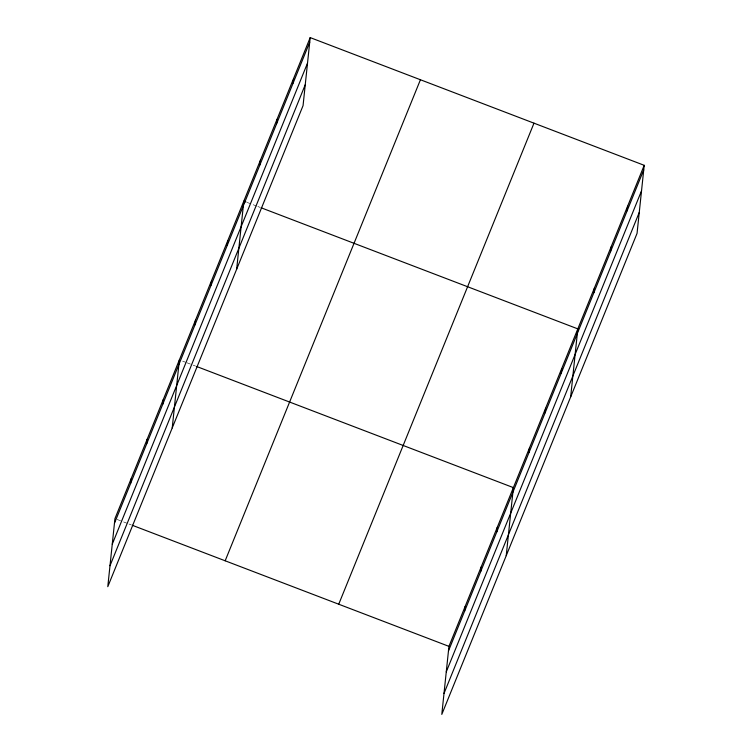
<?xml version="1.0" encoding="UTF-8"?>
<svg xmlns="http://www.w3.org/2000/svg" width="752" height="752" viewBox="0 0 752 752"><rect width="100%" height="100%" fill="white"/><g stroke="black" fill="none" stroke-linecap="round" stroke-linejoin="round"><path stroke-width="0.56" stroke-dasharray="3.76 2.82" d="M247.06 202.391L256.78 206.114M257.861 206.527L260.023 207.355M182.623 361.139L185.866 362.37M186.947 362.784L195.586 366.092M117.105 519.463L122.51 521.531M123.591 521.944L127.915 523.599M128.996 524.012L131.158 524.84"/><path stroke-width="1.13" d="M130.575 483.536L131.055 478.949M146.678 443.849L147.166 439.262M162.789 404.162L163.269 399.585M172.227 427.935L179.38 359.898M195.003 324.798L195.492 320.211M211.115 285.111L211.594 280.524M227.226 245.425L227.706 240.837M236.664 269.197L243.817 201.151L245.979 201.978M259.929 164.848L260.418 160.261M276.529 123.958L277.009 119.38M293.13 83.077L293.609 78.49M310.2 37.6L303.056 105.637L107.79 586.682L114.943 518.636L310.2 37.6L644.21 165.318L637.057 233.364L441.8 714.4L448.944 646.363L644.21 165.318M464.576 611.263L465.056 606.676M480.678 571.576L481.167 566.989M496.79 531.89L497.269 527.302M506.228 555.662L513.381 487.616L196.667 366.506M529.013 452.516L529.493 447.929M545.115 412.829L545.604 408.242M561.227 373.142L561.706 368.565M570.665 396.915L577.818 328.878L261.104 207.768M593.93 292.575L594.418 287.988M610.53 251.685L611.009 247.098M627.13 210.795L627.61 206.208M114.464 523.223L309.721 42.187M112.264 544.166L307.521 63.121M109.999 565.739L305.256 84.703M225.168 560.785L420.424 79.75M338.729 604.213L533.986 123.178M448.465 650.95L643.721 169.905M446.265 671.884L641.522 190.848M444 693.457L639.256 212.421M132.23 525.253L448.944 646.363"/></g></svg>
